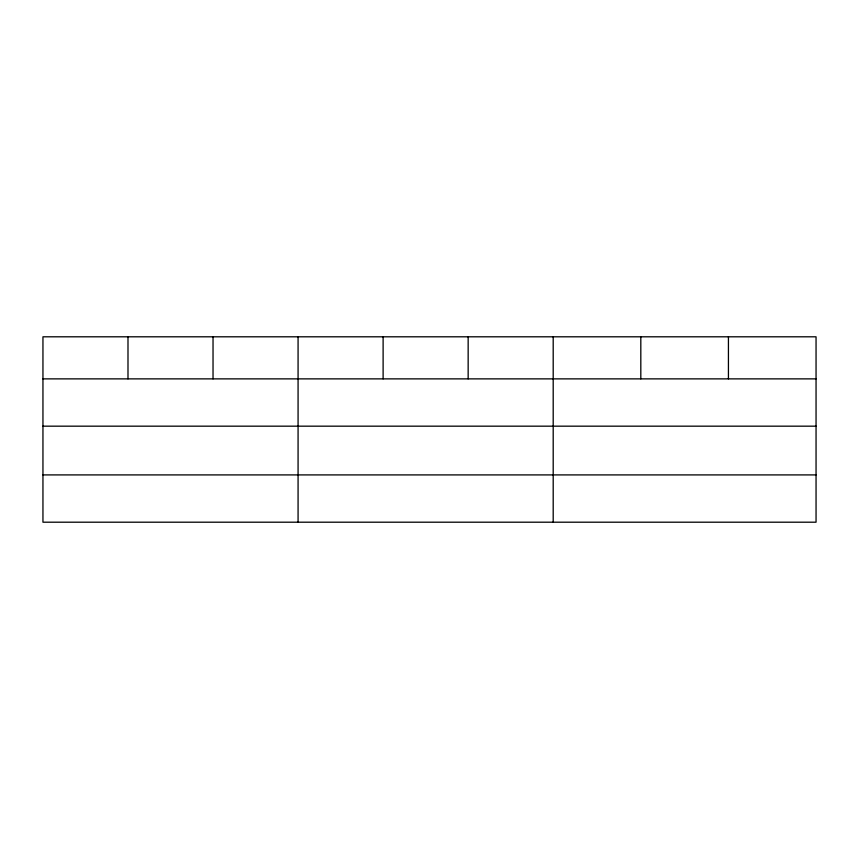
<?xml version="1.0" encoding="UTF-8"?>
<svg xmlns="http://www.w3.org/2000/svg" width="859" height="859" viewBox="0 0 859 859"><rect width="100%" height="100%" fill="white"/><g stroke="black" fill="none" stroke-linecap="round" stroke-linejoin="round"><path stroke-width="1.29" d="M816.05 426.171L816.05 336.803L42.95 336.803L42.95 522.197L816.05 522.197L816.05 426.171L42.95 426.171M42.95 378.873L816.05 378.873M42.95 474.909L816.05 474.909M728.432 336.803L728.432 378.873M640.814 336.803L640.814 378.873M553.196 336.803L553.196 522.197M468.155 336.803L468.155 378.873M383.114 336.803L383.114 378.873M298.073 336.803L298.073 522.197M213.032 336.803L213.032 378.873M127.991 336.803L127.991 378.873"/></g></svg>
